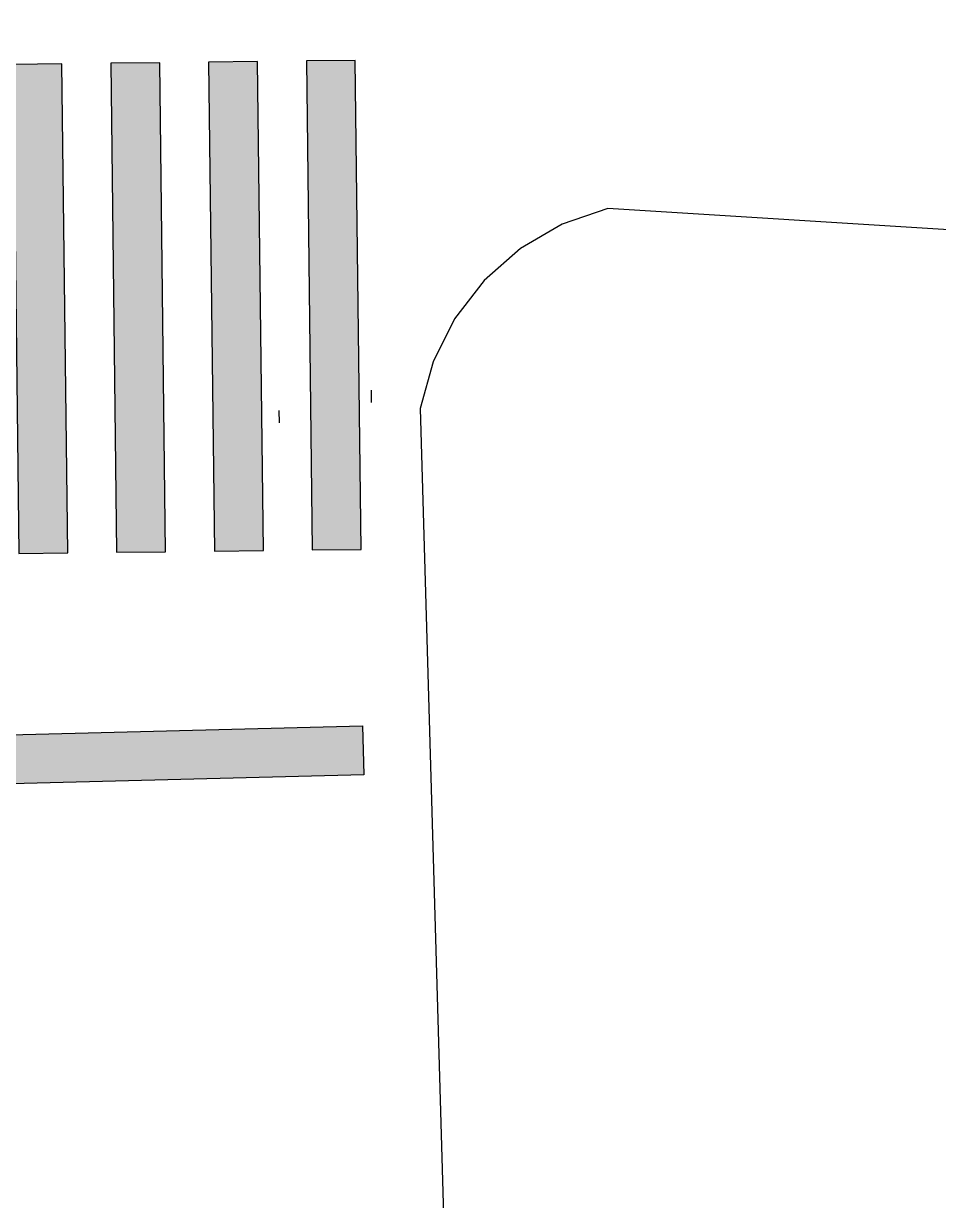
# Model space of a CAD drawing. Header units: metres. Extents: x 668617 to 675126, y 2286318 to 2293677.
# Drawn here: x 669928.26 to 669935.74, y 2287435.28 to 2287444.9 of the extents above; entities that cross this region are included whole.
import ezdxf

# ---------------------------------------------------------------- set-up
doc = ezdxf.new("R2010")
doc.units = ezdxf.units.M
doc.header["$MEASUREMENT"] = 0
doc.linetypes.add('ACAD_ISO07W100', pattern=[3, 0, -3])
for name, color, linetype in [('DMTG-PB-BANQUETAS', 251, 'Continuous'), ('DMTG-SH-CAJA BICI', 252, 'Continuous'), ('DMTG-SH-PASO PEATONAL', 253, 'Continuous')]:
    doc.layers.add(name, color=color, linetype=linetype)

# ---------------------------------------------------------------- blocks, each defined once
blk = doc.blocks.new('*U315')
at = {"transparency": 33554687}
h = blk.add_hatch(color=252, dxfattribs=at)
h.dxf.hatch_style = 1
h.paths.add_polyline_path([(0.1235316206382643, 2.49694612250694), (0.1432966799385033, 2.896457502108143), (-3.851817116073544, 3.094108095110535), (-3.871582175373784, 2.694596715509332)])
h = blk.add_hatch(color=252, dxfattribs=at)
h.dxf.hatch_style = 1
h.paths.add_polyline_path([(0.08400150203778603, 1.697923363304533), (0.1037665613380251, 2.097434742905736), (-3.891347234674023, 2.295085335908128), (-3.911112293974262, 1.895573956306925)])
h = blk.add_hatch(color=252, dxfattribs=at)
h.dxf.hatch_style = 1
h.paths.add_polyline_path([(0.04447138343730778, 0.8989006041021259), (0.06423644273754683, 1.298411983703329), (-3.9308773532745, 1.496062576705722), (-3.95064241257474, 1.096551197104518)])
h = blk.add_hatch(color=252, dxfattribs=at)
h.dxf.hatch_style = 1
h.paths.add_polyline_path([(0.004941264836829531, 0.09987784489971899), (0.02470632413706859, 0.4993892245009225), (-3.970407471874979, 0.6970398175033146), (-3.990172531175219, 0.2975284379021113)])
for points in [[(0.1235316206382643, 2.49694612250694), (0.1432966799385033, 2.896457502108143), (-3.851817116073544, 3.094108095110535), (-3.871582175373784, 2.694596715509332)], [(0.08400150203778603, 1.697923363304533), (0.1037665613380251, 2.097434742905736), (-3.891347234674023, 2.295085335908128), (-3.911112293974262, 1.895573956306925)], [(0.04447138343730778, 0.8989006041021259), (0.06423644273754683, 1.298411983703329), (-3.9308773532745, 1.496062576705722), (-3.95064241257474, 1.096551197104518)], [(0.004941264836829531, 0.09987784489971899), (0.02470632413706859, 0.4993892245009225), (-3.970407471874979, 0.6970398175033146), (-3.990172531175219, 0.2975284379021113)]]:
    blk.add_lwpolyline(points, close=True)
at = {"layer": 'Defpoints', "color": 255, "linetype": 'ACAD_ISO07W100'}
for p, q in [((-2.91579206233568, 0.9009696372128992), (0.1804211295736566, 0.7477904276360459)), ((-2.796579657196664, 0.1383554151010923), (0.2996335347126732, -0.0148237944757617))]:
    blk.add_line(p, q, dxfattribs=at)
blk = doc.blocks.new('*U201')
h = blk.add_hatch(color=252)
h.dxf.hatch_style = 1
h.paths.add_polyline_path([(9.625983689807338, -1.599963005258802), (9.625955676699938, -1.19996300392795), (-3.78649375143425e-06, -1.199963004053215), (1.60045390309449e-05, -1.599963004975741)])
h.paths.add_polyline_path([(9.625965179287746, -5.600036996809136), (3.290317304482926e-05, -5.600036996366311), (3.564386458165814e-05, -6.000036996328403), (9.62597340136236, -6.000036997160776)])
at = {"color": 252}
blk.add_lwpolyline([(-3.7864937532e-06, -1.199963004053215), (9.625955676699938, -1.19996300392795), (9.625983689807338, -1.599963005258802), (1.60045390314e-05, -1.599963004975741)], close=True, dxfattribs=at)

msp = doc.modelspace()

# ---------------------------------------------------------------- linework, layer by layer
at = {"layer": 'DMTG-PB-BANQUETAS'}
msp.add_lwpolyline([(669933.0387485742, 2287443.390174519), (669932.6657844016, 2287443.260923888), (669932.3243026799, 2287443.061438966), (669932.0273694848, 2287442.800623558), (669931.7860509465, 2287442.487396223), (669931.6094427744, 2287442.134690179), (669931.5046259701, 2287441.753453457), (669934.7440745682, 2287329.095315752, 0.4137408769241015)], format="xyb", dxfattribs=at)
msp.add_lwpolyline([(670002.8232378348, 2287328.581960273), (670000.754534518, 2287436.608172307), (670000.571333501, 2287437.123538572), (670000.3158908689, 2287437.606437176), (669999.9931400553, 2287438.047831459), (669999.6100070588, 2287438.437670024), (669999.1734326395, 2287438.767901422), (669998.6953721839, 2287439.032437244), (669998.1827738339, 2287439.224226011), (669997.6486150917, 2287439.340171853), (669933.0387485742, 2287443.390174519)], dxfattribs=at)

# ---------------------------------------------------------------- block references
at = {"layer": 'DMTG-SH-CAJA BICI', "rotation": 1.461486919288848}
msp.add_blockref('*U201', (669921.379944293, 2287440.112594952), dxfattribs=at)
at = {"layer": 'DMTG-SH-PASO PEATONAL', "color": 252, "true_color": 0x939598, "rotation": 93.51640549879005}
msp.add_blockref('*U315', (669931.0737984031, 2287444.602742961), dxfattribs=at)

doc.saveas('drawing.dxf')
